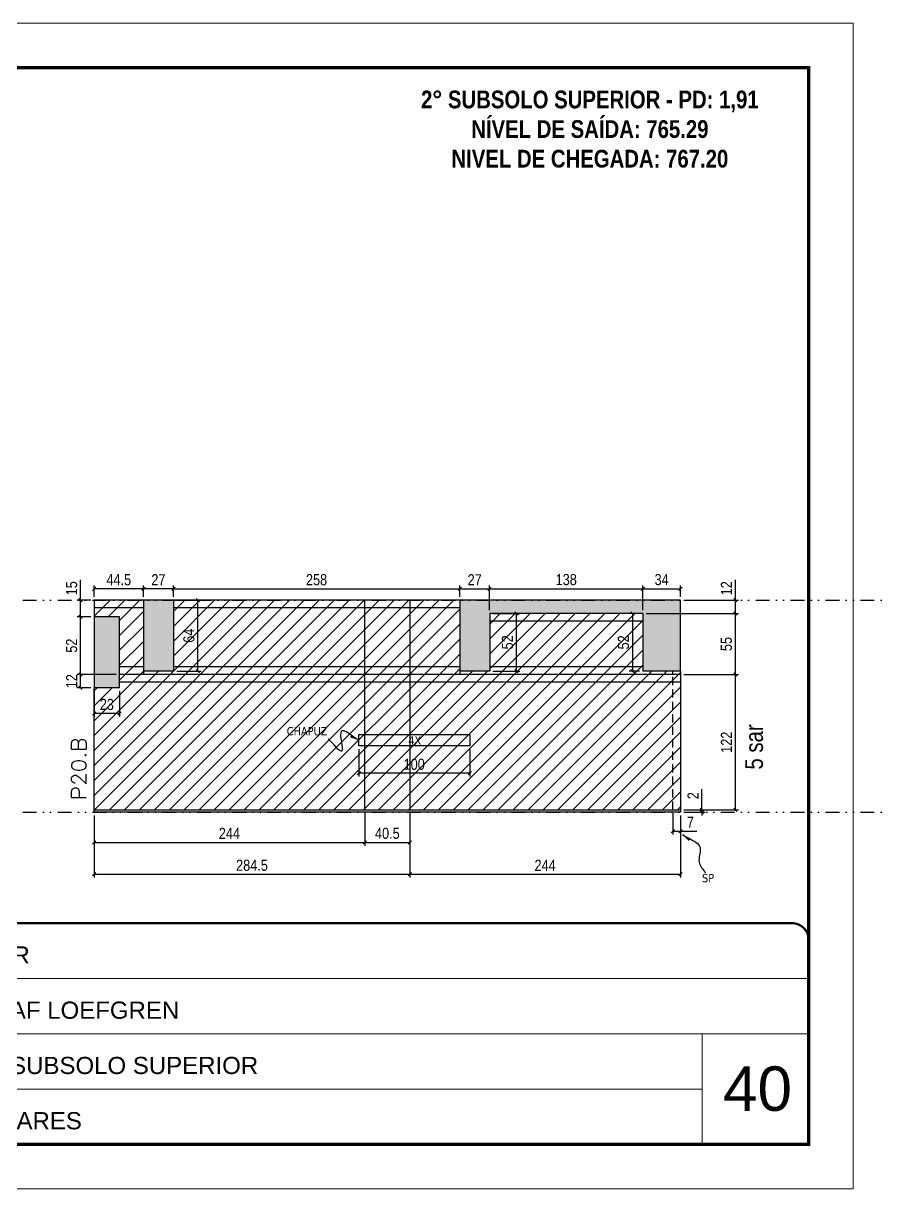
# Model space of a CAD drawing. Extents: x 13741 to 27878, y -21631 to 6985.
# Drawn here: x 19906 to 20677, y -4402 to -3352 of the extents above; entities that cross this region are included whole.
import ezdxf

# ---------------------------------------------------------------- set-up
doc = ezdxf.new("R2010")
doc.units = 0
for name, pattern in [('CONTINUO', [0]), ('DASHED', [0.75, 0.5, -0.25]), ('DIVIDE2', [0.625, 0.25, -0.125, 0, -0.125, 0, -0.125]), ('HIDDEN', [0.375, 0.25, -0.125])]:
    doc.linetypes.add(name, pattern=pattern)
for name, color, linetype, lineweight in [('CARIMBO', 255, 'Continuous', 9), ('Folhas', 255, 'Continuous', 9), ('Hachura', 251, 'Continuous', 9), ('SARRAFO DE PRESSAO', 251, 'DASHED', 9), ('Texto Seção', 7, 'Continuous', 15)]:
    doc.layers.add(name, color=color, linetype=linetype, lineweight=lineweight)
for name, color, linetype in [('COTA', 241, 'Continuous'), ('NOMENCLATURA', 7, 'Continuous'), ('Nível', 160, 'Continuous'), ('Painéis', 200, 'Continuous'), ('SARR_2.2x10', 60, 'Continuous'), ('SARR_2.2x7', 40, 'Continuous'), ('Sarrafo de Pressão', 42, 'HIDDEN'), ('texto', 7, 'Continuous')]:
    doc.layers.add(name, color=color, linetype=linetype)
doc.styles.add('ARIAL', font='arial.ttf')
doc.styles.add('ARIAL_NARROW', font='ARIALN.TTF', dxfattribs={"height": 0.2})
doc.styles.add('COTA TECNICA', font='techl___.ttf', dxfattribs={"height": 10})
doc.styles.add('COTA TECNICA-50', font='techl___.ttf', dxfattribs={"height": 10})
doc.styles.add('REGUA-120', font='ROMANS.shx', dxfattribs={"height": 15})
doc.styles.add('ROMANC', font='techb___.ttf', dxfattribs={"height": 2.5})
doc.styles.get("Standard").update_dxf_attribs({"font": 'arial.ttf'})
doc.styles.add('Tecnologia', font='')
doc.styles.get('Tecnologia').set_extended_font_data('Forgotten Futurist')
doc.dimstyles.new('COTA PAINEL-50', dxfattribs={"dimtxt": 10, "dimasz": 3, "dimexe": 3, "dimexo": 3, "dimgap": 3, "dimtad": 1, "dimdec": 1, "dimzin": 12, "dimdsep": 46, "dimtxsty": 'COTA TECNICA-50', "dimblk1": 'OBLIQUE', "dimblk2": 'OBLIQUE', "dimsah": 1, "dimcen": 0.9, "dimclrd": 4, "dimclre": 4, "dimclrt": 240, "dimadec": 1, "dimazin": 3, "dimtfac": 1, "dimtdec": 1, "dimtmove": 0, "dimatfit": 3, "dimfxl": 1, "dimtolj": 1, "dimtzin": 12, "dimarcsym": 0})
doc.dimstyles.new('PAINEL', dxfattribs={"dimtxt": 10, "dimasz": 3, "dimexe": 3, "dimexo": 3, "dimgap": 3, "dimtad": 1, "dimdec": 1, "dimzin": 12, "dimdsep": 46, "dimtxsty": 'COTA TECNICA', "dimblk1": 'OBLIQUE', "dimblk2": 'OBLIQUE', "dimsah": 1, "dimcen": 0.9, "dimclrd": 4, "dimclre": 4, "dimclrt": 240, "dimadec": 1, "dimazin": 3, "dimtfac": 1, "dimtdec": 1, "dimtmove": 0, "dimatfit": 3, "dimfxl": 1, "dimtolj": 1, "dimtzin": 12, "dimarcsym": 0})
doc.dimstyles.get("Standard").update_dxf_attribs({"dimtxt": 0.18, "dimasz": 0.18, "dimexe": 0.18, "dimexo": 0.0625, "dimgap": 0.09, "dimtad": 0, "dimtih": 1, "dimtoh": 1, "dimdec": 4, "dimzin": 0, "dimdsep": 46, "dimtxsty": 'Standard', "dimcen": 0.09, "dimadec": 0, "dimazin": 0, "dimtfac": 1, "dimtdec": 4, "dimtofl": 0, "dimtmove": 0, "dimatfit": 3, "dimfxl": 1, "dimtolj": 1, "dimtzin": 0, "dimarcsym": 0})

# ---------------------------------------------------------------- blocks, each defined once
blk = doc.blocks.new('9999999999')
at = {"color": 30, "linetype": 'CONTINUO'}
for p, q in [((98564.6, 34230.2), (98564.6, 34429.4)), ((98564.6, 34379.6), (99584, 34379.6)), ((98564.6, 34329.8), (99488, 34329.8)), ((99584, 34329.8), (99488, 34329.8)), ((99488, 34329.8), (99488, 34230.2)), ((98564.6, 34280), (99488, 34280))]:
    blk.add_line(p, q, dxfattribs=at)
at = {"color": 30, "linetype": 'CONTINUO', "const_width": 2}
blk.add_lwpolyline([(99584, 34230.2), (99584, 34414.4, 0.414214), (99569, 34429.4), (98229, 34429.4, 0.414214), (98214, 34414.4), (98214, 34245.2, 0.414214), (98229, 34230.2), (99584, 34230.2)], format="xyb", dxfattribs=at)
at = {"layer": 'Folhas'}
blk.add_lwpolyline([(98139, 34190.2), (99624, 34190.2), (99624, 35240.2), (98139, 35240.2)], close=True, dxfattribs=at)
at = {"layer": 'Folhas', "color": 30, "const_width": 3}
blk.add_lwpolyline([(98214, 34230.2), (99584, 34230.2), (99584, 35200.2), (98214, 35200.2)], close=True, dxfattribs=at)
at = {"color": 7, "linetype": 'Continuous', "ltscale": 5, "style": 'ARIAL'}
for s, height, p in [('SKR', 15.48, (98837.7, 34393.1)), ('LEAF LOEFGREN', 15.483, (98837.7, 34343.3)), ('2° SUBSOLO SUPERIOR', 15.483, (98837.7, 34293.5)), ('NOVA SISTEMAS CONSTRUTIVOS', 11.059, (98263.2, 34267.2)), ('PILARES', 15.48, (98837.7, 34243.7))]:
    blk.add_text(s, height=height, dxfattribs=at).set_placement(p)
at = {"layer": 'Folhas', "color": 7, "style": 'Tecnologia', "width": 1.5}
for s, p in [('CLIENTE:', (98573.7, 34397.2)), ('OBRA:', (98573.7, 34347.3)), ('PAVIMENTO:', (98573.7, 34297.5)), ('PROJETO:', (98573.7, 34247.7))]:
    blk.add_text(s, height=14, dxfattribs=at).set_placement(p)
blk = doc.blocks.new('_Oblique')
at = {"color": 0, "linetype": 'ByBlock', "lineweight": -2}
blk.add_line((-0.5, -0.5), (0.5, 0.5), dxfattribs=at)
blk = doc.blocks.new('*D1804')
at = {"layer": 'COTA', "color": 4, "lineweight": -2, "transparency": 16777216}
for p, q in [((20491, -4064.2), (20491, -4083.4)), ((20498, -4066.2), (20498, -4083.4)), ((20491, -4080.4), (20498, -4080.4)), ((20498, -4080.4), (20512.8, -4080.4))]:
    blk.add_line(p, q, dxfattribs=at)
at = {"layer": 'Defpoints', "color": 0, "transparency": 16777216}
for p in [(20491, -4061.2), (20498, -4063.2), (20498, -4080.4)]:
    blk.add_point(p, dxfattribs=at)
at = {"layer": 'COTA', "color": 4, "lineweight": -2, "transparency": 16777216, "xscale": 3, "yscale": 3, "zscale": 3, "rotation": 180}
blk.add_blockref('_Oblique', (20491, -4080.4), dxfattribs=at)
at = {"layer": 'COTA', "color": 4, "lineweight": -2, "transparency": 16777216, "xscale": 3, "yscale": 3, "zscale": 3}
blk.add_blockref('_Oblique', (20498, -4080.4), dxfattribs=at)
at = {"layer": 'COTA', "color": 240, "transparency": 16777216, "insert": (20506.9, -4072.3), "char_height": 10, "attachment_point": 5, "style": 'COTA TECNICA-50'}
blk.add_mtext('\\A1;7', dxfattribs=at)
blk = doc.blocks.new('*D1805')
at = {"layer": 'COTA', "color": 4, "lineweight": -2, "transparency": 16777216}
for p, q in [((20517.3, -4061.2), (20517.3, -4042.4)), ((20501, -4061.2), (20520.3, -4061.2)), ((20501, -4063.2), (20520.3, -4063.2)), ((20517.3, -4063.2), (20517.3, -4061.2)), ((20517.3, -4063.2), (20517.3, -4066.2))]:
    blk.add_line(p, q, dxfattribs=at)
at = {"layer": 'Defpoints', "color": 0, "transparency": 16777216}
for p in [(20498, -4061.2), (20498, -4063.2), (20517.3, -4063.2)]:
    blk.add_point(p, dxfattribs=at)
at = {"layer": 'COTA', "color": 4, "lineweight": -2, "transparency": 16777216, "xscale": 3, "yscale": 3, "zscale": 3}
for p, rotation in [((20517.3, -4061.2), 270), ((20517.3, -4063.2), 90)]:
    blk.add_blockref('_Oblique', p, dxfattribs=dict(at, rotation=rotation))
at = {"layer": 'COTA', "color": 240, "transparency": 16777216, "insert": (20509.3, -4048.4), "char_height": 10, "attachment_point": 5, "rotation": 90, "style": 'COTA TECNICA-50'}
blk.add_mtext('\\A1;2', dxfattribs=at)
blk = doc.blocks.new('*D1812')
at = {"layer": 'COTA', "color": 4, "lineweight": -2, "transparency": 16777216}
for p, q in [((20501, -3939.2), (20550.4, -3939.2)), ((20547.4, -4061.2), (20547.4, -3939.2)), ((20501, -4061.2), (20550.4, -4061.2))]:
    blk.add_line(p, q, dxfattribs=at)
at = {"layer": 'Defpoints', "color": 0, "transparency": 16777216}
for p in [(20498, -3939.2), (20547.4, -3939.2), (20498, -4061.2)]:
    blk.add_point(p, dxfattribs=at)
at = {"layer": 'COTA', "color": 4, "lineweight": -2, "transparency": 16777216, "xscale": 3, "yscale": 3, "zscale": 3}
for p, rotation in [((20547.4, -3939.2), 90), ((20547.4, -4061.2), 270)]:
    blk.add_blockref('_Oblique', p, dxfattribs=dict(at, rotation=rotation))
at = {"layer": 'COTA', "color": 240, "transparency": 16777216, "insert": (20539.4, -4000.2), "char_height": 10, "attachment_point": 5, "rotation": 90, "style": 'COTA TECNICA'}
blk.add_mtext('\\A1;122', dxfattribs=at)
blk = doc.blocks.new('*D1813')
at = {"layer": 'COTA', "color": 4, "linetype": 'ByBlock', "lineweight": -2, "transparency": 16777216}
for p, q in [((20208, -4006.3), (20208, -4031.2)), ((20308, -4006.3), (20308, -4031.2)), ((20308, -4028.2), (20208, -4028.2))]:
    blk.add_line(p, q, dxfattribs=at)
at = {"layer": 'Defpoints', "color": 0, "linetype": 'ByBlock', "transparency": 16777216}
for p in [(20208, -4003.3), (20308, -4003.3), (20208, -4028.2)]:
    blk.add_point(p, dxfattribs=at)
at = {"layer": 'COTA', "color": 4, "linetype": 'ByBlock', "lineweight": -2, "transparency": 16777216, "xscale": 3, "yscale": 3, "zscale": 3, "rotation": 180}
blk.add_blockref('_Oblique', (20208, -4028.2), dxfattribs=at)
at = {"layer": 'COTA', "color": 4, "linetype": 'ByBlock', "lineweight": -2, "transparency": 16777216, "xscale": 3, "yscale": 3, "zscale": 3}
blk.add_blockref('_Oblique', (20308, -4028.2), dxfattribs=at)
at = {"layer": 'COTA', "color": 240, "linetype": 'ByBlock', "transparency": 16777216, "insert": (20258, -4020.1), "char_height": 10, "attachment_point": 5, "style": 'COTA TECNICA'}
blk.add_mtext('\\A1;100', dxfattribs=at)
blk = doc.blocks.new('*D1814')
at = {"layer": 'COTA', "color": 4, "lineweight": -2, "transparency": 16777216}
for p, q in [((19969.5, -4066.2), (19969.5, -4122.2)), ((20254, -4064.2), (20254, -4122.2)), ((19969.5, -4119.2), (20254, -4119.2))]:
    blk.add_line(p, q, dxfattribs=at)
at = {"layer": 'Defpoints', "color": 0, "transparency": 16777216}
for p in [(19969.5, -4063.2), (20254, -4061.2), (20254, -4119.2)]:
    blk.add_point(p, dxfattribs=at)
at = {"layer": 'COTA', "color": 4, "lineweight": -2, "transparency": 16777216, "xscale": 3, "yscale": 3, "zscale": 3, "rotation": 180}
blk.add_blockref('_Oblique', (19969.5, -4119.2), dxfattribs=at)
at = {"layer": 'COTA', "color": 4, "lineweight": -2, "transparency": 16777216, "xscale": 3, "yscale": 3, "zscale": 3}
blk.add_blockref('_Oblique', (20254, -4119.2), dxfattribs=at)
at = {"layer": 'COTA', "color": 240, "transparency": 16777216, "insert": (20111.8, -4111.1), "char_height": 10, "attachment_point": 5, "style": 'COTA TECNICA'}
blk.add_mtext('\\A1;284.5', dxfattribs=at)
blk = doc.blocks.new('*D1815')
at = {"layer": 'COTA', "color": 4, "lineweight": -2, "transparency": 16777216}
for p, q in [((20254, -4064.2), (20254, -4122.2)), ((20498, -4066.2), (20498, -4122.2)), ((20254, -4119.2), (20498, -4119.2))]:
    blk.add_line(p, q, dxfattribs=at)
at = {"layer": 'Defpoints', "color": 0, "transparency": 16777216}
for p in [(20254, -4061.2), (20498, -4063.2), (20498, -4119.2)]:
    blk.add_point(p, dxfattribs=at)
at = {"layer": 'COTA', "color": 4, "lineweight": -2, "transparency": 16777216, "xscale": 3, "yscale": 3, "zscale": 3, "rotation": 180}
blk.add_blockref('_Oblique', (20254, -4119.2), dxfattribs=at)
at = {"layer": 'COTA', "color": 4, "lineweight": -2, "transparency": 16777216, "xscale": 3, "yscale": 3, "zscale": 3}
blk.add_blockref('_Oblique', (20498, -4119.2), dxfattribs=at)
at = {"layer": 'COTA', "color": 240, "transparency": 16777216, "insert": (20376, -4111.1), "char_height": 10, "attachment_point": 5, "style": 'COTA TECNICA'}
blk.add_mtext('\\A1;244', dxfattribs=at)
blk = doc.blocks.new('*D1816')
at = {"layer": 'COTA', "color": 4, "lineweight": -2, "transparency": 16777216}
for p, q in [((19969.5, -4066.2), (19969.5, -4093.4)), ((20213.5, -4064.2), (20213.5, -4093.4)), ((19969.5, -4090.4), (20213.5, -4090.4))]:
    blk.add_line(p, q, dxfattribs=at)
at = {"layer": 'Defpoints', "color": 0, "transparency": 16777216}
for p in [(19969.5, -4063.2), (20213.5, -4061.2), (20213.5, -4090.4)]:
    blk.add_point(p, dxfattribs=at)
at = {"layer": 'COTA', "color": 4, "lineweight": -2, "transparency": 16777216, "xscale": 3, "yscale": 3, "zscale": 3, "rotation": 180}
blk.add_blockref('_Oblique', (19969.5, -4090.4), dxfattribs=at)
at = {"layer": 'COTA', "color": 4, "lineweight": -2, "transparency": 16777216, "xscale": 3, "yscale": 3, "zscale": 3}
blk.add_blockref('_Oblique', (20213.5, -4090.4), dxfattribs=at)
at = {"layer": 'COTA', "color": 240, "transparency": 16777216, "insert": (20091.5, -4082.3), "char_height": 10, "attachment_point": 5, "style": 'COTA TECNICA'}
blk.add_mtext('\\A1;244', dxfattribs=at)
blk = doc.blocks.new('*D1817')
at = {"layer": 'COTA', "color": 4, "lineweight": -2, "transparency": 16777216}
for p, q in [((20213.5, -4064.2), (20213.5, -4093.4)), ((20254, -4064.2), (20254, -4093.4)), ((20213.5, -4090.4), (20254, -4090.4))]:
    blk.add_line(p, q, dxfattribs=at)
at = {"layer": 'Defpoints', "color": 0, "transparency": 16777216}
for p in [(20213.5, -4061.2), (20254, -4061.2), (20254, -4090.4)]:
    blk.add_point(p, dxfattribs=at)
at = {"layer": 'COTA', "color": 4, "lineweight": -2, "transparency": 16777216, "xscale": 3, "yscale": 3, "zscale": 3, "rotation": 180}
blk.add_blockref('_Oblique', (20213.5, -4090.4), dxfattribs=at)
at = {"layer": 'COTA', "color": 4, "lineweight": -2, "transparency": 16777216, "xscale": 3, "yscale": 3, "zscale": 3}
blk.add_blockref('_Oblique', (20254, -4090.4), dxfattribs=at)
at = {"layer": 'COTA', "color": 240, "transparency": 16777216, "insert": (20233.8, -4082.3), "char_height": 10, "attachment_point": 5, "style": 'COTA TECNICA'}
blk.add_mtext('\\A1;40.5', dxfattribs=at)
blk = doc.blocks.new('*D1846')
at = {"layer": 'COTA', "color": 4, "lineweight": -2, "transparency": 16777216}
for p, q in [((19989.5, -3939.2), (19954.4, -3939.2)), ((19957.4, -3951.2), (19957.4, -3939.2)), ((19966.5, -3951.2), (19954.4, -3951.2))]:
    blk.add_line(p, q, dxfattribs=at)
at = {"layer": 'Defpoints', "color": 0, "transparency": 16777216}
for p in [(19957.4, -3939.2), (19992.5, -3939.2), (19969.5, -3951.2)]:
    blk.add_point(p, dxfattribs=at)
at = {"layer": 'COTA', "color": 4, "lineweight": -2, "transparency": 16777216, "xscale": 3, "yscale": 3, "zscale": 3}
for p, rotation in [((19957.4, -3939.2), 90), ((19957.4, -3951.2), 270)]:
    blk.add_blockref('_Oblique', p, dxfattribs=dict(at, rotation=rotation))
at = {"layer": 'COTA', "color": 240, "transparency": 16777216, "insert": (19949.3, -3945.2), "char_height": 10, "attachment_point": 5, "rotation": 90, "style": 'COTA TECNICA'}
blk.add_mtext('\\A1;12', dxfattribs=at)
blk = doc.blocks.new('*D1847')
at = {"layer": 'COTA', "color": 4, "lineweight": -2, "transparency": 16777216}
for p, q in [((19966.5, -3887.2), (19954.4, -3887.2)), ((19957.4, -3939.2), (19957.4, -3887.2)), ((19989.5, -3939.2), (19954.4, -3939.2))]:
    blk.add_line(p, q, dxfattribs=at)
at = {"layer": 'Defpoints', "color": 0, "transparency": 16777216}
for p in [(19957.4, -3887.2), (19969.5, -3887.2), (19992.5, -3939.2)]:
    blk.add_point(p, dxfattribs=at)
at = {"layer": 'COTA', "color": 4, "lineweight": -2, "transparency": 16777216, "xscale": 3, "yscale": 3, "zscale": 3}
for p, rotation in [((19957.4, -3887.2), 90), ((19957.4, -3939.2), 270)]:
    blk.add_blockref('_Oblique', p, dxfattribs=dict(at, rotation=rotation))
at = {"layer": 'COTA', "color": 240, "transparency": 16777216, "insert": (19949.3, -3913.2), "char_height": 10, "attachment_point": 5, "rotation": 90, "style": 'COTA TECNICA'}
blk.add_mtext('\\A1;52', dxfattribs=at)
blk = doc.blocks.new('*D1848')
at = {"layer": 'COTA', "color": 4, "lineweight": -2, "transparency": 16777216}
for p, q in [((19957.4, -3872.2), (19957.4, -3853.8)), ((19966.5, -3872.2), (19954.4, -3872.2)), ((19957.4, -3887.2), (19957.4, -3872.2)), ((19966.5, -3887.2), (19954.4, -3887.2))]:
    blk.add_line(p, q, dxfattribs=at)
at = {"layer": 'Defpoints', "color": 0, "transparency": 16777216}
for p in [(19957.4, -3872.2), (19969.5, -3872.2), (19969.5, -3887.2)]:
    blk.add_point(p, dxfattribs=at)
at = {"layer": 'COTA', "color": 4, "lineweight": -2, "transparency": 16777216, "xscale": 3, "yscale": 3, "zscale": 3}
for p, rotation in [((19957.4, -3872.2), 90), ((19957.4, -3887.2), 270)]:
    blk.add_blockref('_Oblique', p, dxfattribs=dict(at, rotation=rotation))
at = {"layer": 'COTA', "color": 240, "transparency": 16777216, "insert": (19949.3, -3861.5), "char_height": 10, "attachment_point": 5, "rotation": 90, "style": 'COTA TECNICA'}
blk.add_mtext('\\A1;15', dxfattribs=at)
blk = doc.blocks.new('*D1849')
at = {"layer": 'COTA', "color": 4, "lineweight": -2, "transparency": 16777216}
for p, q in [((20467, -3884.2), (20550.4, -3884.2)), ((20547.4, -3939.2), (20547.4, -3884.2)), ((20501, -3939.2), (20550.4, -3939.2))]:
    blk.add_line(p, q, dxfattribs=at)
at = {"layer": 'Defpoints', "color": 0, "transparency": 16777216}
for p in [(20464, -3884.2), (20547.4, -3884.2), (20498, -3939.2)]:
    blk.add_point(p, dxfattribs=at)
at = {"layer": 'COTA', "color": 4, "lineweight": -2, "transparency": 16777216, "xscale": 3, "yscale": 3, "zscale": 3}
for p, rotation in [((20547.4, -3884.2), 90), ((20547.4, -3939.2), 270)]:
    blk.add_blockref('_Oblique', p, dxfattribs=dict(at, rotation=rotation))
at = {"layer": 'COTA', "color": 240, "transparency": 16777216, "insert": (20539.3, -3911.7), "char_height": 10, "attachment_point": 5, "rotation": 90, "style": 'COTA TECNICA'}
blk.add_mtext('\\A1;55', dxfattribs=at)
blk = doc.blocks.new('*D1850')
at = {"layer": 'COTA', "color": 4, "lineweight": -2, "transparency": 16777216}
for p, q in [((20547.4, -3872.2), (20547.4, -3853.9)), ((20501, -3872.2), (20550.4, -3872.2)), ((20547.4, -3884.2), (20547.4, -3872.2)), ((20467, -3884.2), (20550.4, -3884.2))]:
    blk.add_line(p, q, dxfattribs=at)
at = {"layer": 'Defpoints', "color": 0, "transparency": 16777216}
for p in [(20498, -3872.2), (20547.4, -3872.2), (20464, -3884.2)]:
    blk.add_point(p, dxfattribs=at)
at = {"layer": 'COTA', "color": 4, "lineweight": -2, "transparency": 16777216, "xscale": 3, "yscale": 3, "zscale": 3}
for p, rotation in [((20547.4, -3872.2), 90), ((20547.4, -3884.2), 270)]:
    blk.add_blockref('_Oblique', p, dxfattribs=dict(at, rotation=rotation))
at = {"layer": 'COTA', "color": 240, "transparency": 16777216, "insert": (20539.4, -3861.5), "char_height": 10, "attachment_point": 5, "rotation": 90, "style": 'COTA TECNICA'}
blk.add_mtext('\\A1;12', dxfattribs=at)
blk = doc.blocks.new('*D1851')
at = {"layer": 'COTA', "color": 4, "lineweight": -2, "transparency": 16777216}
for p, q in [((19969.5, -3869.2), (19969.5, -3858.9)), ((20014, -3861.9), (19969.5, -3861.9)), ((20014, -3869.2), (20014, -3858.9))]:
    blk.add_line(p, q, dxfattribs=at)
at = {"layer": 'Defpoints', "color": 0, "transparency": 16777216}
for p in [(19969.5, -3861.9), (19969.5, -3872.2), (20014, -3872.2)]:
    blk.add_point(p, dxfattribs=at)
at = {"layer": 'COTA', "color": 4, "lineweight": -2, "transparency": 16777216, "xscale": 3, "yscale": 3, "zscale": 3, "rotation": 180}
blk.add_blockref('_Oblique', (19969.5, -3861.9), dxfattribs=at)
at = {"layer": 'COTA', "color": 4, "lineweight": -2, "transparency": 16777216, "xscale": 3, "yscale": 3, "zscale": 3}
blk.add_blockref('_Oblique', (20014, -3861.9), dxfattribs=at)
at = {"layer": 'COTA', "color": 240, "transparency": 16777216, "insert": (19991.8, -3853.8), "char_height": 10, "attachment_point": 5, "style": 'COTA TECNICA'}
blk.add_mtext('\\A1;44.5', dxfattribs=at)
blk = doc.blocks.new('*D1852')
at = {"layer": 'COTA', "color": 4, "lineweight": -2, "transparency": 16777216}
for p, q in [((20014, -3869.2), (20014, -3858.9)), ((20041, -3861.9), (20014, -3861.9)), ((20041, -3869.2), (20041, -3858.9))]:
    blk.add_line(p, q, dxfattribs=at)
at = {"layer": 'Defpoints', "color": 0, "transparency": 16777216}
for p in [(20014, -3861.9), (20014, -3872.2), (20041, -3872.2)]:
    blk.add_point(p, dxfattribs=at)
at = {"layer": 'COTA', "color": 4, "lineweight": -2, "transparency": 16777216, "xscale": 3, "yscale": 3, "zscale": 3, "rotation": 180}
blk.add_blockref('_Oblique', (20014, -3861.9), dxfattribs=at)
at = {"layer": 'COTA', "color": 4, "lineweight": -2, "transparency": 16777216, "xscale": 3, "yscale": 3, "zscale": 3}
blk.add_blockref('_Oblique', (20041, -3861.9), dxfattribs=at)
at = {"layer": 'COTA', "color": 240, "transparency": 16777216, "insert": (20027.5, -3853.8), "char_height": 10, "attachment_point": 5, "style": 'COTA TECNICA'}
blk.add_mtext('\\A1;27', dxfattribs=at)
blk = doc.blocks.new('*D1853')
at = {"layer": 'COTA', "color": 4, "lineweight": -2, "transparency": 16777216}
for p, q in [((20041, -3869.2), (20041, -3858.9)), ((20041, -3861.9), (20299, -3861.9)), ((20299, -3869.2), (20299, -3858.9))]:
    blk.add_line(p, q, dxfattribs=at)
at = {"layer": 'Defpoints', "color": 0, "transparency": 16777216}
for p in [(20299, -3861.9), (20041, -3872.2), (20299, -3872.2)]:
    blk.add_point(p, dxfattribs=at)
at = {"layer": 'COTA', "color": 4, "lineweight": -2, "transparency": 16777216, "xscale": 3, "yscale": 3, "zscale": 3, "rotation": 180}
blk.add_blockref('_Oblique', (20041, -3861.9), dxfattribs=at)
at = {"layer": 'COTA', "color": 4, "lineweight": -2, "transparency": 16777216, "xscale": 3, "yscale": 3, "zscale": 3}
blk.add_blockref('_Oblique', (20299, -3861.9), dxfattribs=at)
at = {"layer": 'COTA', "color": 240, "transparency": 16777216, "insert": (20170, -3853.8), "char_height": 10, "attachment_point": 5, "style": 'COTA TECNICA'}
blk.add_mtext('\\A1;258', dxfattribs=at)
blk = doc.blocks.new('*D1854')
at = {"layer": 'COTA', "color": 4, "lineweight": -2, "transparency": 16777216}
for p, q in [((20299, -3869.2), (20299, -3858.9)), ((20299, -3861.9), (20326, -3861.9)), ((20326, -3881.2), (20326, -3858.9))]:
    blk.add_line(p, q, dxfattribs=at)
at = {"layer": 'Defpoints', "color": 0, "transparency": 16777216}
for p in [(20326, -3861.9), (20299, -3872.2), (20326, -3884.2)]:
    blk.add_point(p, dxfattribs=at)
at = {"layer": 'COTA', "color": 4, "lineweight": -2, "transparency": 16777216, "xscale": 3, "yscale": 3, "zscale": 3, "rotation": 180}
blk.add_blockref('_Oblique', (20299, -3861.9), dxfattribs=at)
at = {"layer": 'COTA', "color": 4, "lineweight": -2, "transparency": 16777216, "xscale": 3, "yscale": 3, "zscale": 3}
blk.add_blockref('_Oblique', (20326, -3861.9), dxfattribs=at)
at = {"layer": 'COTA', "color": 240, "transparency": 16777216, "insert": (20312.5, -3853.8), "char_height": 10, "attachment_point": 5, "style": 'COTA TECNICA'}
blk.add_mtext('\\A1;27', dxfattribs=at)
blk = doc.blocks.new('*D1855')
at = {"layer": 'COTA', "color": 4, "lineweight": -2, "transparency": 16777216}
for p, q in [((20326, -3881.2), (20326, -3858.9)), ((20326, -3861.9), (20464, -3861.9)), ((20464, -3881.2), (20464, -3858.9))]:
    blk.add_line(p, q, dxfattribs=at)
at = {"layer": 'Defpoints', "color": 0, "transparency": 16777216}
for p in [(20464, -3861.9), (20326, -3884.2), (20464, -3884.2)]:
    blk.add_point(p, dxfattribs=at)
at = {"layer": 'COTA', "color": 4, "lineweight": -2, "transparency": 16777216, "xscale": 3, "yscale": 3, "zscale": 3, "rotation": 180}
blk.add_blockref('_Oblique', (20326, -3861.9), dxfattribs=at)
at = {"layer": 'COTA', "color": 4, "lineweight": -2, "transparency": 16777216, "xscale": 3, "yscale": 3, "zscale": 3}
blk.add_blockref('_Oblique', (20464, -3861.9), dxfattribs=at)
at = {"layer": 'COTA', "color": 240, "transparency": 16777216, "insert": (20395, -3853.7), "char_height": 10, "attachment_point": 5, "style": 'COTA TECNICA'}
blk.add_mtext('\\A1;138', dxfattribs=at)
blk = doc.blocks.new('*D1856')
at = {"layer": 'COTA', "color": 4, "lineweight": -2, "transparency": 16777216}
for p, q in [((20464, -3881.2), (20464, -3858.9)), ((20464, -3861.9), (20498, -3861.9)), ((20498, -3869.2), (20498, -3858.9))]:
    blk.add_line(p, q, dxfattribs=at)
at = {"layer": 'Defpoints', "color": 0, "transparency": 16777216}
for p in [(20498, -3861.9), (20498, -3872.2), (20464, -3884.2)]:
    blk.add_point(p, dxfattribs=at)
at = {"layer": 'COTA', "color": 4, "lineweight": -2, "transparency": 16777216, "xscale": 3, "yscale": 3, "zscale": 3, "rotation": 180}
blk.add_blockref('_Oblique', (20464, -3861.9), dxfattribs=at)
at = {"layer": 'COTA', "color": 4, "lineweight": -2, "transparency": 16777216, "xscale": 3, "yscale": 3, "zscale": 3}
blk.add_blockref('_Oblique', (20498, -3861.9), dxfattribs=at)
at = {"layer": 'COTA', "color": 240, "transparency": 16777216, "insert": (20481, -3853.7), "char_height": 10, "attachment_point": 5, "style": 'COTA TECNICA'}
blk.add_mtext('\\A1;34', dxfattribs=at)
blk = doc.blocks.new('*D1857')
at = {"layer": 'COTA', "color": 4, "lineweight": -2, "transparency": 16777216}
for p, q in [((20461, -3884.2), (20451.7, -3884.2)), ((20454.7, -3884.2), (20454.7, -3936.2)), ((20461, -3936.2), (20451.7, -3936.2))]:
    blk.add_line(p, q, dxfattribs=at)
at = {"layer": 'Defpoints', "color": 0, "transparency": 16777216}
for p in [(20464, -3884.2), (20454.7, -3936.2), (20464, -3936.2)]:
    blk.add_point(p, dxfattribs=at)
at = {"layer": 'COTA', "color": 4, "lineweight": -2, "transparency": 16777216, "xscale": 3, "yscale": 3, "zscale": 3}
for p, rotation in [((20454.7, -3884.2), 90), ((20454.7, -3936.2), 270)]:
    blk.add_blockref('_Oblique', p, dxfattribs=dict(at, rotation=rotation))
at = {"layer": 'COTA', "color": 240, "transparency": 16777216, "insert": (20446.6, -3910.2), "char_height": 10, "attachment_point": 5, "rotation": 90, "style": 'COTA TECNICA'}
blk.add_mtext('\\A1;52', dxfattribs=at)
blk = doc.blocks.new('*D1858')
at = {"layer": 'COTA', "color": 4, "lineweight": -2, "transparency": 16777216}
for p, q in [((20329, -3884.2), (20353.2, -3884.2)), ((20350.2, -3936.2), (20350.2, -3884.2)), ((20329, -3936.2), (20353.2, -3936.2))]:
    blk.add_line(p, q, dxfattribs=at)
at = {"layer": 'Defpoints', "color": 0, "transparency": 16777216}
for p in [(20326, -3884.2), (20350.2, -3884.2), (20326, -3936.2)]:
    blk.add_point(p, dxfattribs=at)
at = {"layer": 'COTA', "color": 4, "lineweight": -2, "transparency": 16777216, "xscale": 3, "yscale": 3, "zscale": 3}
for p, rotation in [((20350.2, -3884.2), 90), ((20350.2, -3936.2), 270)]:
    blk.add_blockref('_Oblique', p, dxfattribs=dict(at, rotation=rotation))
at = {"layer": 'COTA', "color": 240, "transparency": 16777216, "insert": (20342.1, -3910.2), "char_height": 10, "attachment_point": 5, "rotation": 90, "style": 'COTA TECNICA'}
blk.add_mtext('\\A1;52', dxfattribs=at)
blk = doc.blocks.new('*D1859')
at = {"layer": 'COTA', "color": 4, "lineweight": -2, "transparency": 16777216}
for p, q in [((20044, -3872.2), (20066.1, -3872.2)), ((20063.1, -3936.2), (20063.1, -3872.2)), ((20044, -3936.2), (20066.1, -3936.2))]:
    blk.add_line(p, q, dxfattribs=at)
at = {"layer": 'Defpoints', "color": 0, "transparency": 16777216}
for p in [(20041, -3872.2), (20063.1, -3872.2), (20041, -3936.2)]:
    blk.add_point(p, dxfattribs=at)
at = {"layer": 'COTA', "color": 4, "lineweight": -2, "transparency": 16777216, "xscale": 3, "yscale": 3, "zscale": 3}
for p, rotation in [((20063.1, -3872.2), 90), ((20063.1, -3936.2), 270)]:
    blk.add_blockref('_Oblique', p, dxfattribs=dict(at, rotation=rotation))
at = {"layer": 'COTA', "color": 240, "transparency": 16777216, "insert": (20055, -3904.2), "char_height": 10, "attachment_point": 5, "rotation": 90, "style": 'COTA TECNICA'}
blk.add_mtext('\\A1;64', dxfattribs=at)
blk = doc.blocks.new('*D1860')
at = {"layer": 'COTA', "color": 4, "lineweight": -2, "transparency": 16777216}
for p, q in [((19969.5, -3954.2), (19969.5, -3977.4)), ((19992.5, -3954.2), (19992.5, -3977.4)), ((19992.5, -3974.4), (19969.5, -3974.4))]:
    blk.add_line(p, q, dxfattribs=at)
at = {"layer": 'Defpoints', "color": 0, "transparency": 16777216}
for p in [(19969.5, -3951.2), (19992.5, -3951.2), (19969.5, -3974.4)]:
    blk.add_point(p, dxfattribs=at)
at = {"layer": 'COTA', "color": 4, "lineweight": -2, "transparency": 16777216, "xscale": 3, "yscale": 3, "zscale": 3, "rotation": 180}
blk.add_blockref('_Oblique', (19969.5, -3974.4), dxfattribs=at)
at = {"layer": 'COTA', "color": 4, "lineweight": -2, "transparency": 16777216, "xscale": 3, "yscale": 3, "zscale": 3}
blk.add_blockref('_Oblique', (19992.5, -3974.4), dxfattribs=at)
at = {"layer": 'COTA', "color": 240, "transparency": 16777216, "insert": (19981, -3966.2), "char_height": 10, "attachment_point": 5, "style": 'COTA TECNICA'}
blk.add_mtext('\\A1;23', dxfattribs=at)

msp = doc.modelspace()

# ---------------------------------------------------------------- hatches: boundary and pattern name
at = {"layer": 'COTA'}
h = msp.add_hatch(dxfattribs=at)
h.set_pattern_fill('AR-CONC', color=256, scale=0.03)
h.paths.add_polyline_path([(19992.55, -3887.17), (19969.55, -3887.17), (19969.55, -3951.17), (19992.55, -3951.17)])
h.paths.add_polyline_path([(20041.05, -3872.17), (20014.05, -3872.17), (20014.05, -3936.17), (20041.05, -3936.17)])
h.paths.add_polyline_path([(20326.05, -3884.17), (20464.05, -3884.17), (20464.05, -3936.17), (20498.05, -3936.17), (20498.05, -3872.17), (20299.05, -3872.17), (20299.05, -3936.17), (20326.05, -3936.17)])
at = {"layer": 'Hachura', "linetype": 'ByBlock'}
h = msp.add_hatch(dxfattribs=at)
h.set_pattern_fill('ANSI31', color=256, scale=3)
h.paths.add_polyline_path([(19325.02, -3939.17), (19325.02, -4061.17), (19569.02, -4061.17), (19569.02, -3939.17)])
h.paths.add_polyline_path([(19359.02, -3872.17), (19359.02, -3936.17), (19325.02, -3936.17), (19325.02, -3939.17), (19569.02, -3939.17), (19569.02, -3872.17)])
h.paths.add_polyline_path([(19617.02, -3872.17), (19569.02, -3872.17), (19569.02, -3939.17), (19617.02, -3939.17)])
h.paths.add_polyline_path([(19691.02, -4061.17), (19691.02, -3939.17), (19569.02, -3939.17), (19569.02, -4061.17)])
h.paths.add_polyline_path([(19691.02, -3872.17), (19639.02, -3872.17), (19639.02, -3936.17), (19617.02, -3936.17), (19617.02, -3939.17), (19691.02, -3939.17)])
h.paths.add_polyline_path([(19825.52, -3939.17), (19825.52, -3872.17), (19691.02, -3872.17), (19691.02, -3939.17)])
h.paths.add_polyline_path([(19825.52, -3939.17), (19691.02, -3939.17), (19691.02, -4061.17), (19825.52, -4061.17)])
h.paths.add_polyline_path([(20213.55, -4061.17), (20213.55, -3939.17), (19992.55, -3939.17), (19992.55, -3951.17), (19969.55, -3951.17), (19969.55, -4061.17)])
h.paths.add_polyline_path([(20014.05, -3872.17), (19969.55, -3872.17), (19969.55, -3887.17), (19992.55, -3887.17), (19992.55, -3939.17), (20014.05, -3939.17)])
h.paths.add_polyline_path([(20213.55, -3939.17), (20213.55, -3872.17), (20041.05, -3872.17), (20041.05, -3936.17), (20014.05, -3936.17), (20014.05, -3939.17)])
h.paths.add_polyline_path([(20254.05, -3872.17), (20213.55, -3872.17), (20213.55, -3939.17), (20254.05, -3939.17)])
h.paths.add_polyline_path([(20299.05, -3872.17), (20254.05, -3872.17), (20254.05, -3939.17), (20299.05, -3939.17)])
h.paths.add_polyline_path([(20498.05, -4061.17), (20498.05, -3939.17), (20254.05, -3939.17), (20254.05, -4061.17)])
h.paths.add_polyline_path([(20213.55, -4061.17), (20254.05, -4061.17), (20254.05, -3939.17), (20213.55, -3939.17)])
h.paths.add_polyline_path([(20326.05, -3884.17), (20326.05, -3936.17), (20299.05, -3936.17), (20299.05, -3939.17), (20498.05, -3939.17), (20498.05, -3936.17), (20464.05, -3936.17), (20464.05, -3884.17)])

# ---------------------------------------------------------------- linework, layer by layer
at = {"layer": 'COTA'}
for p, q in [((20041.05, -3872.17), (20014.05, -3872.17)), ((20498.05, -3872.17), (20299.05, -3872.17)), ((20498.05, -3936.17), (20498.05, -3872.17)), ((19969.55, -3887.17), (19969.55, -3951.17))]:
    msp.add_line(p, q, dxfattribs=at)
at = {"layer": 'Nível', "color": 4, "linetype": 'DIVIDE2', "ltscale": 50}
for p, q in [((13741.09, -3872.17), (21531.15, -3872.17)), ((13741.09, -4063.17), (21531.15, -4063.17))]:
    msp.add_line(p, q, dxfattribs=at)
at = {"layer": 'Painéis'}
for p, q in [((20014.05, -3872.17), (19969.55, -3872.17)), ((19969.55, -3872.17), (19969.55, -3887.17)), ((20014.05, -3872.17), (20014.05, -3939.17)), ((20299.05, -3872.17), (20041.05, -3872.17)), ((20041.05, -3872.17), (20041.05, -3936.17)), ((20213.55, -4061.17), (20213.55, -3872.17)), ((20254.05, -3872.17), (20254.05, -4061.17)), ((20299.05, -3872.17), (20299.05, -3939.17)), ((20326.05, -3884.17), (20326.05, -3936.17)), ((20464.05, -3884.17), (20326.05, -3884.17)), ((20464.05, -3884.17), (20464.05, -3936.17)), ((19992.55, -3887.17), (19969.55, -3887.17)), ((19992.55, -3951.17), (19992.55, -3887.17)), ((20041.05, -3936.17), (20014.05, -3936.17)), ((20326.05, -3936.17), (20299.05, -3936.17)), ((20498.05, -3936.17), (20464.05, -3936.17)), ((20498.05, -3936.17), (20498.05, -4061.17)), ((20498.05, -3939.17), (19992.55, -3939.17)), ((19969.55, -4061.17), (19969.55, -3951.17)), ((19992.55, -3951.17), (19969.55, -3951.17))]:
    msp.add_line(p, q, dxfattribs=at)
msp.add_lwpolyline([(19969.55, -4061.17), (20498.05, -4061.17), (20498.05, -4063.17), (19969.55, -4063.17)], close=True, dxfattribs=at)
at = {"layer": 'SARR_2.2x10'}
msp.add_lwpolyline([(20208.05, -3993.32), (20308.05, -3993.32), (20308.05, -4003.32), (20208.05, -4003.32)], close=True, dxfattribs=at)
at = {"layer": 'SARR_2.2x7'}
for p, q in [((20014.05, -3879.17), (19969.55, -3879.17)), ((20254.05, -3879.17), (20041.05, -3879.17)), ((20299.05, -3879.17), (20254.05, -3879.17)), ((20464.05, -3891.17), (20326.05, -3891.17)), ((20014.05, -3932.17), (19992.55, -3932.17)), ((20254.05, -3932.17), (20041.05, -3932.17)), ((20299.05, -3932.17), (20254.05, -3932.17)), ((20464.05, -3932.17), (20326.05, -3932.17)), ((20254.05, -3946.17), (19992.55, -3946.17)), ((20498.05, -3946.17), (20254.05, -3946.17))]:
    msp.add_line(p, q, dxfattribs=at)
at = {"layer": 'Sarrafo de Pressão', "ltscale": 30}
for p, q in [((20491.05, -3939.17), (20491.05, -3936.17)), ((20491.05, -4061.17), (20491.05, -3939.17))]:
    msp.add_line(p, q, dxfattribs=at)

# ---------------------------------------------------------------- block references
at = {"layer": 'SARRAFO DE PRESSAO', "color": 6, "linetype": 'ByBlock'}
msp.add_blockref('9999999999', (-78970.51, -38592.65), dxfattribs=at)

# ---------------------------------------------------------------- texts
at = {"layer": 'CARIMBO', "style": 'ARIAL'}
msp.add_text('40', height=40, dxfattribs=at).set_placement((20536.33, -4332.3))
at = {"layer": 'NOMENCLATURA', "style": 'ARIAL_NARROW'}
msp.add_text('5 sar', height=16, rotation=90, dxfattribs=at).set_placement((20572.29, -4024.84))
at = {"layer": 'NOMENCLATURA', "color": 2, "insert": (20416.31, -3386.39), "char_height": 16, "attachment_point": 2, "style": 'ROMANC'}
msp.add_mtext_dynamic_manual_height_columns('\\P2° SUBSOLO SUPERIOR - PD: 1,91\\PNÍVEL DE SAÍDA: 765.29\\PNIVEL DE CHEGADA: 767.20', width=432.3511, gutter_width=1, heights=[0], dxfattribs=at)
at = {"layer": 'texto', "color": 0, "char_height": 7.5, "attachment_point": 5}
for s, insert in [('{\\fTahoma|b0|i0|c0|p34;\\C4;CHAPUZ}', (20161.5, -3990.31)), ('{\\fTahoma|b0|i0|c0|p34;\\C4;4X}', (20258.44, -3998.62)), ('{\\fTahoma|b0|i0|c0|p34;\\C4;SP}', (20522.82, -4122.66))]:
    msp.add_mtext(s, dxfattribs=dict(at, insert=insert))
at = {"layer": 'Texto Seção', "style": 'REGUA-120', "width": 1.1}
msp.add_text('P20.B', height=13, rotation=90, dxfattribs=at).set_placement((19962.3, -4052.4))

# ---------------------------------------------------------------- dimensions: what is measured, and where the dimension line sits
at = {"layer": 'COTA'}
for base, p1, p2, dimstyle, picture, middle in [((19969.55, -3861.91), (20014.05, -3872.17), (19969.55, -3872.17), 'PAINEL', '*D1851', (19991.8, -3853.8)), ((20014.05, -3861.91), (20041.05, -3872.17), (20014.05, -3872.17), 'PAINEL', '*D1852', (20027.55, -3853.84)), ((20299.05, -3861.91), (20041.05, -3872.17), (20299.05, -3872.17), 'PAINEL', '*D1853', (20170.05, -3853.78)), ((20326.05, -3861.91), (20299.05, -3872.17), (20326.05, -3884.17), 'PAINEL', '*D1854', (20312.55, -3853.84)), ((19969.55, -3974.43), (19992.55, -3951.17), (19969.55, -3951.17), 'PAINEL', '*D1860', (19981.05, -3966.21)), ((20254.05, -4119.19), (19969.55, -4063.17), (20254.05, -4061.17), 'PAINEL', '*D1814', (20111.8, -4111.05)), ((20213.55, -4090.38), (19969.55, -4063.17), (20213.55, -4061.17), 'PAINEL', '*D1816', (20091.55, -4082.3)), ((20498.05, -4080.41), (20491.05, -4061.17), (20498.05, -4063.17), 'COTA PAINEL-50', '*D1804', (20506.91, -4072.33))]:
    dim = msp.add_linear_dim(base=base, p1=p1, p2=p2, dimstyle=dimstyle, dxfattribs=at)
    dim.commit()
    dim.dimension.update_dxf_attribs({"geometry": picture, "text_midpoint": middle})
for base, p1, p2, picture, middle in [((20464.05, -3861.91), (20326.05, -3884.17), (20464.05, -3884.17), '*D1855', (20395.05, -3853.67)), ((20498.05, -3861.91), (20464.05, -3884.17), (20498.05, -3872.17), '*D1856', (20481.05, -3853.69)), ((20254.05, -4090.38), (20213.55, -4061.17), (20254.05, -4061.17), '*D1817', (20233.8, -4082.27)), ((20498.05, -4119.19), (20254.05, -4061.17), (20498.05, -4063.17), '*D1815', (20376.05, -4111.11))]:
    dim = msp.add_linear_dim(base=base, p1=p1, p2=p2, dimstyle='PAINEL', override={"dimtmove": 1}, dxfattribs=at)
    dim.commit()
    dim.dimension.update_dxf_attribs({"geometry": picture, "text_midpoint": middle})
for base, p1, p2, picture, middle in [((19957.4, -3872.17), (19969.55, -3887.17), (19969.55, -3872.17), '*D1848', (19949.29, -3861.48)), ((20547.41, -3872.17), (20464.05, -3884.17), (20498.05, -3872.17), '*D1850', (20539.36, -3861.51)), ((20063.11, -3872.17), (20041.05, -3936.17), (20041.05, -3872.17), '*D1859', (20055.01, -3904.17)), ((20350.21, -3884.17), (20326.05, -3936.17), (20326.05, -3884.17), '*D1858', (20342.1, -3910.17)), ((20454.72, -3936.17), (20464.05, -3884.17), (20464.05, -3936.17), '*D1857', (20446.61, -3910.17)), ((20547.41, -3884.17), (20498.05, -3939.17), (20464.05, -3884.17), '*D1849', (20539.3, -3911.67)), ((19957.4, -3887.17), (19992.55, -3939.17), (19969.55, -3887.17), '*D1847', (19949.29, -3913.17)), ((20547.41, -3939.17), (20498.05, -4061.17), (20498.05, -3939.17), '*D1812', (20539.36, -4000.17))]:
    dim = msp.add_linear_dim(base=base, p1=p1, p2=p2, angle=90, dimstyle='PAINEL', dxfattribs=at)
    dim.commit()
    dim.dimension.update_dxf_attribs({"geometry": picture, "text_midpoint": middle})
for base, p1, p2, dimstyle, picture, middle in [((19957.4, -3939.17), (19969.55, -3951.17), (19992.55, -3939.17), 'PAINEL', '*D1846', (19957.4, -3945.17)), ((20517.3, -4063.17), (20498.05, -4061.17), (20498.05, -4063.17), 'COTA PAINEL-50', '*D1805', (20517.3, -4048.42))]:
    dim = msp.add_linear_dim(base=base, p1=p1, p2=p2, angle=90, dimstyle=dimstyle, dxfattribs=at)
    dim.commit()
    dim.dimension.update_dxf_attribs({"geometry": picture, "text_midpoint": middle, "dimtype": 160})
at = {"layer": 'COTA', "linetype": 'ByBlock'}
dim = msp.add_linear_dim(base=(20208.05, -4028.25), p1=(20308.05, -4003.32), p2=(20208.05, -4003.32), dimstyle='PAINEL', dxfattribs=at)
dim.commit()
dim.dimension.update_dxf_attribs({"geometry": '*D1813', "text_midpoint": (20258.05, -4020.15)})

# ---------------------------------------------------------------- leaders
at = {"layer": 'COTA', "path_type": 1}
for points in [[(20208.05, -3998.32), (20192.26, -3990.31), (20192.85, -4008.18), (20180.41, -3997.04)], [(20499.88, -4083.35), (20515.66, -4095.18), (20514.74, -4108.19), (20520.29, -4117.97)]]:
    msp.add_leader(points, dimstyle='Standard', override={"dimasz": 8}, dxfattribs=at)

doc.saveas('drawing.dxf')
